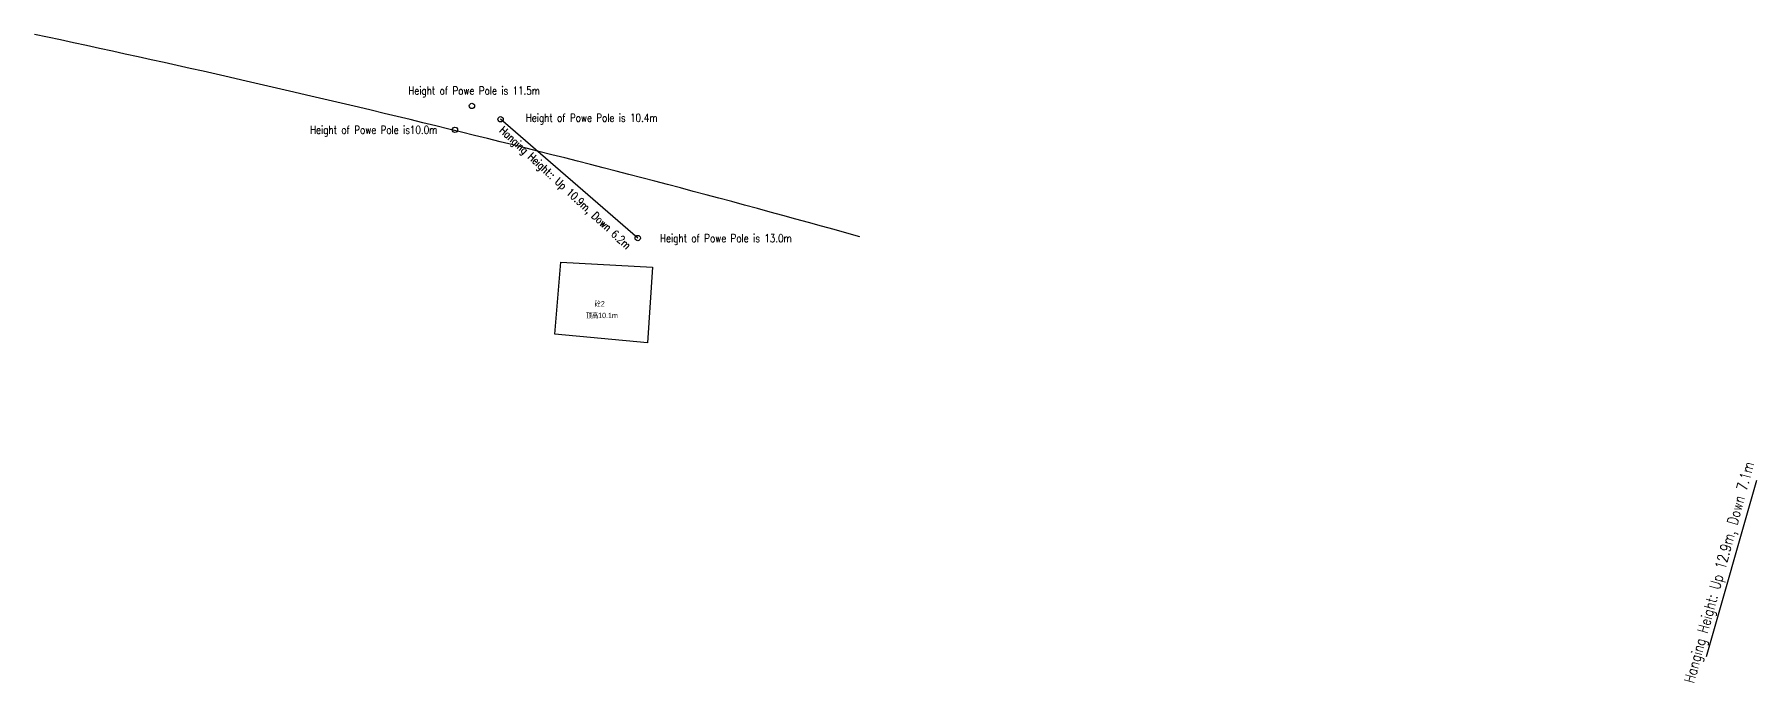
# Model space of a CAD drawing. Header units: metres. Extents: x 570700 to 571606, y 785277 to 786024.
# Drawn here: x 571283.6 to 571606.3, y 785506.5 to 785628 of the extents above; entities that cross this region are included whole.
import ezdxf
from ezdxf.enums import TextEntityAlignment as Align

# ---------------------------------------------------------------- set-up
doc = ezdxf.new("R2010")
doc.units = ezdxf.units.M
doc.layers.get('0').update_dxf_attribs({"linetype": 'CONTINUOUS'})
for name, color, linetype in [('JMD', 6, 'CONTINUOUS'), ('电线悬高等参数', 2, 'CONTINUOUS'), ('道路中线_D2', 7, 'CONTINUOUS')]:
    doc.layers.add(name, color=color, linetype=linetype)
doc.styles.get("Standard").update_dxf_attribs({"font": 'rs.shx', "bigfont": 'hztxt.shx'})
doc.styles.add('细等线体', font='', dxfattribs={"width": 0.8})
doc.styles.get('细等线体').set_extended_font_data('FZXiDengXian-Z06S')

# ---------------------------------------------------------------- blocks, each defined once
blk = doc.blocks.new('gc170')
at = {"linetype": 'Continuous'}
blk.add_circle((0, 0), 0.5, dxfattribs=at)

msp = doc.modelspace()

# ---------------------------------------------------------------- linework, layer by layer
at = {"layer": 'JMD', "linetype": 'Continuous', "elevation": 2.44, "flags": 128}
msp.add_lwpolyline([(571398.44, 785570.16), (571381.05, 785571.8), (571382.2, 785585.29), (571399.37, 785584.37)], close=True, dxfattribs=at)
at = {"layer": '电线悬高等参数', "linetype": 'Continuous', "flags": 128}
for points in [[(571396.62, 785589.8), (571370.92, 785612.06)], [(571606.29, 785544.34), (571596.87, 785511.33)]]:
    msp.add_lwpolyline(points, dxfattribs=at)
at = {"layer": '道路中线_D2', "color": 2}
msp.add_arc((570765.07, 783177.97), 2504.25, 74.40669, 78.05096, dxfattribs=at)
msp.add_arc((570765.07, 783177.97), 2504.25, 74.40669, 78.05096, dxfattribs=at)

# ---------------------------------------------------------------- block references
at = {"layer": '电线悬高等参数', "linetype": 'Continuous'}
for p in [(571365.54, 785614.56, 2.22), (571370.92, 785612.06), (571362.37, 785610.08, 2.36), (571396.62, 785589.8, 2.1)]:
    msp.add_blockref('gc170', p, dxfattribs=at)

# ---------------------------------------------------------------- texts
at = {"layer": 'JMD', "linetype": 'Continuous', "style": '细等线体', "width": 0.8}
for s, p in [('顶高10.1m', (571389.93, 785575.32)), ('砼2', (571389.5, 785577.54))]:
    msp.add_text(s, height=1, dxfattribs=at).set_placement(p, align=Align.MIDDLE)
at = {"layer": '电线悬高等参数', "linetype": 'Continuous', "width": 0.8}
for s, p in [('Height of Powe Pole is 11.5m', (571365.96, 785617.21)), ('Height of Powe Pole is 10.4m', (571387.98, 785612.12)), ('Height of Powe Pole is10.0m', (571347.14, 785609.87)), ('Height of Powe Pole is 13.0m', (571413.14, 785589.55))]:
    msp.add_text(s, height=1.5, dxfattribs=at).set_placement(p, align=Align.MIDDLE)
for s, height, rotation, p in [('Hanging Height:: Up 10.9m, Down 6.2m', 1.5, 317.1269, (571382.9, 785599.07, -2.94)), ('Hanging Height: Up 12.9m, Down 7.1m', 2, 74.6891, (571599.52, 785527.08))]:
    msp.add_text(s, height=height, rotation=rotation, dxfattribs=at).set_placement(p, align=Align.MIDDLE)

doc.saveas('drawing.dxf')
